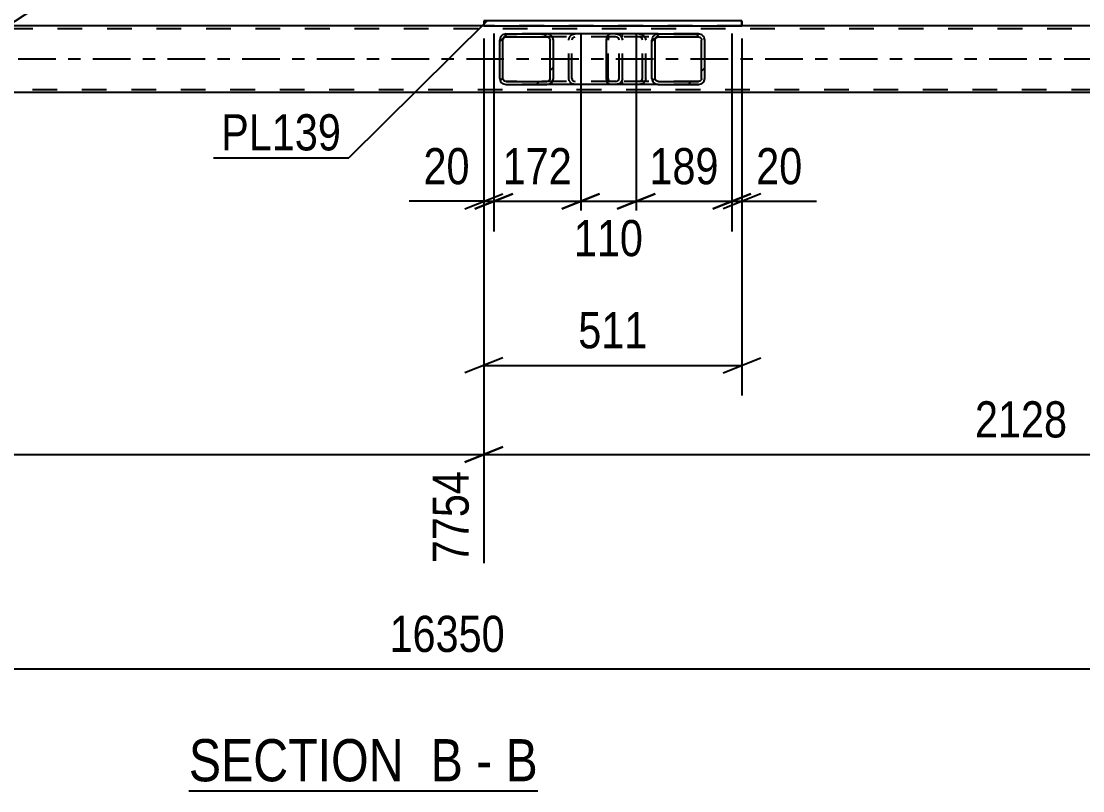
# Model space of a CAD drawing. Header units: millimetres. Extents: x -777 to 412, y -850 to -9.
# Drawn here: x -413.1 to -328.9, y -596.1 to -535.1 of the extents above; entities that cross this region are included whole.
import ezdxf

# ---------------------------------------------------------------- set-up
doc = ezdxf.new("R2010")
doc.units = ezdxf.units.MM
doc.linetypes.add('DXK_LINE_DOT2', pattern=[3.9198, 1.9599, -1.9599])
doc.linetypes.add('DXK_LINE_DOT3', pattern=[5.9187, 2.979, -0.9799, 0.9799, -0.9799])
doc.styles.add('Arial Narrow', font='ARIALN.TTF', dxfattribs={"height": 0.2})

# ---------------------------------------------------------------- blocks, each defined once
blk = doc.blocks.new('Unknown-570390744-13 - 5775')
at = {"color": 6, "linetype": 'Continuous'}
blk.add_line((-399.771, -596.117), (-372.124, -596.117), dxfattribs=at)
at = {"color": 0, "linetype": 'Continuous'}
for points in [[(-381.662, -595.367), (-381.662, -591.867), (-399.771, -591.867), (-399.771, -595.367)], [(-378.056, -595.367), (-378.056, -591.867), (-380.612, -591.867), (-380.612, -595.367)], [(-375.731, -595.367), (-375.731, -591.867), (-377.006, -591.867), (-377.006, -595.367)], [(-372.124, -595.367), (-372.124, -591.867), (-374.681, -591.867), (-374.681, -595.367)]]:
    blk.add_wipeout(points, dxfattribs=at)
at = {"color": 7, "linetype": 'Continuous', "style": 'Arial Narrow'}
for s, height, p in [('SECTION ', 3.3405, (-399.771, -595.367)), ('B', 3.34, (-380.612, -595.367)), ('B', 3.34, (-374.681, -595.367)), ('-', 3.34, (-377.006, -595.367))]:
    blk.add_text(s, height=height, dxfattribs=at).set_placement(p)
blk = doc.blocks.new('Part-570390744-5837 - 5775')
at = {"linetype": 'Continuous'}
h = blk.add_hatch(dxfattribs=at)
h.set_pattern_fill('', scale=0.7, style=0, pattern_type=0)
h.set_pattern_definition([(45, (-363.049, -539.858), (-1.57154, 1.57154), [])])
h.paths.add_polyline_path([(-363.087, -539.674), (-363.049, -539.858), (-362.94, -540.014), (-362.777, -540.118), (-362.584, -540.154), (-359.4, -540.154), (-359.208, -540.118), (-359.045, -540.014), (-358.936, -539.858), (-358.897, -539.674), (-358.897, -536.634), (-358.936, -536.451), (-359.045, -536.295), (-359.208, -536.191), (-359.4, -536.154), (-362.584, -536.154), (-362.777, -536.191), (-362.94, -536.295), (-363.049, -536.451), (-363.087, -536.634)])
h.paths.add_polyline_path([(-362.817, -536.542), (-362.762, -536.465), (-362.681, -536.413), (-362.584, -536.394), (-359.4, -536.394), (-359.304, -536.413), (-359.222, -536.465), (-359.168, -536.542), (-359.149, -536.634), (-359.149, -539.674), (-359.168, -539.766), (-359.222, -539.844), (-359.304, -539.896), (-359.4, -539.914), (-362.584, -539.914), (-362.681, -539.896), (-362.762, -539.844), (-362.817, -539.766), (-362.836, -539.674), (-362.836, -536.634)])
at = {"color": 2, "linetype": 'Continuous'}
for p, q in [((-366.686, -536.634), (-366.665, -536.451)), ((-366.665, -536.451), (-366.606, -536.295)), ((-366.606, -536.295), (-366.519, -536.191)), ((-366.519, -536.191), (-366.415, -536.154)), ((-362.584, -536.154), (-366.415, -536.154)), ((-363.049, -536.451), (-363.087, -536.634)), ((-362.836, -536.634), (-362.817, -536.542)), ((-362.817, -536.542), (-362.762, -536.465)), ((-362.584, -536.154), (-362.777, -536.191)), ((-362.762, -536.465), (-362.681, -536.413)), ((-362.681, -536.413), (-362.584, -536.394)), ((-362.584, -536.154), (-359.4, -536.154)), ((-362.584, -536.394), (-359.4, -536.394)), ((-359.208, -536.191), (-359.4, -536.154)), ((-359.4, -536.394), (-359.304, -536.413)), ((-359.304, -536.413), (-359.222, -536.465)), ((-359.222, -536.465), (-359.168, -536.542)), ((-359.168, -536.542), (-359.149, -536.634)), ((-358.897, -536.634), (-358.936, -536.451)), ((-366.686, -539.674), (-366.686, -536.634)), ((-363.087, -539.674), (-363.087, -536.634)), ((-362.836, -539.674), (-362.836, -536.634)), ((-359.149, -539.674), (-359.149, -536.634)), ((-358.897, -539.674), (-358.897, -536.634)), ((-366.665, -539.858), (-366.686, -539.674)), ((-366.606, -540.014), (-366.665, -539.858)), ((-363.087, -539.674), (-363.049, -539.858)), ((-362.817, -539.766), (-362.836, -539.674)), ((-362.762, -539.844), (-362.817, -539.766)), ((-362.681, -539.896), (-362.762, -539.844)), ((-362.584, -539.914), (-362.681, -539.896)), ((-362.584, -539.914), (-359.4, -539.914)), ((-359.304, -539.896), (-359.4, -539.914)), ((-359.222, -539.844), (-359.304, -539.896)), ((-359.168, -539.766), (-359.222, -539.844)), ((-359.149, -539.674), (-359.168, -539.766)), ((-358.936, -539.858), (-358.897, -539.674)), ((-366.519, -540.118), (-366.606, -540.014)), ((-366.415, -540.154), (-366.519, -540.118)), ((-362.584, -540.154), (-366.415, -540.154)), ((-362.777, -540.118), (-362.584, -540.154)), ((-362.584, -540.154), (-359.4, -540.154)), ((-359.4, -540.154), (-359.208, -540.118))]:
    blk.add_line(p, q, dxfattribs=at)
at = {"color": 7, "linetype": 'DXK_LINE_DOT2'}
for p, q in [((-366.54, -536.542), (-366.55, -536.634)), ((-366.511, -536.465), (-366.54, -536.542)), ((-366.467, -536.413), (-366.511, -536.465)), ((-366.415, -536.394), (-366.467, -536.413)), ((-359.4, -536.394), (-366.415, -536.394)), ((-365.423, -536.394), (-365.423, -536.154)), ((-364.081, -536.154), (-363.888, -536.191)), ((-363.984, -536.413), (-364.081, -536.394)), ((-363.903, -536.465), (-363.984, -536.413)), ((-363.848, -536.542), (-363.903, -536.465)), ((-363.829, -536.634), (-363.848, -536.542)), ((-363.616, -536.451), (-363.578, -536.634)), ((-359.4, -536.154), (-362.584, -536.154)), ((-366.55, -539.674), (-366.55, -536.634)), ((-363.829, -539.674), (-363.829, -536.634)), ((-363.578, -539.674), (-363.578, -536.634)), ((-366.55, -539.674), (-366.54, -539.766)), ((-366.54, -539.766), (-366.511, -539.844)), ((-366.511, -539.844), (-366.467, -539.896)), ((-366.467, -539.896), (-366.415, -539.914)), ((-359.4, -539.914), (-366.415, -539.914)), ((-365.423, -540.154), (-365.423, -539.914)), ((-364.081, -539.914), (-363.984, -539.896)), ((-363.984, -539.896), (-363.903, -539.844)), ((-363.903, -539.844), (-363.848, -539.766)), ((-363.848, -539.766), (-363.829, -539.674)), ((-363.578, -539.674), (-363.616, -539.858)), ((-363.888, -540.118), (-364.081, -540.154)), ((-359.4, -540.154), (-362.584, -540.154))]:
    blk.add_line(p, q, dxfattribs=at)
for centre, start, end in [((-364.066, -536.65), 23.84941, 68.8059), ((-364.066, -539.659), 291.1941, 336.15059)]:
    blk.add_arc(centre, 0.492, start, end, dxfattribs=at)
at = {"color": 2, "linetype": 'Continuous'}
for centre, start, end in [((-362.599, -536.65), 111.19411, 156.1506), ((-359.386, -536.65), 23.8494, 68.80589), ((-362.599, -539.659), 203.8494, 248.80589), ((-359.386, -539.659), 291.19411, 336.1506)]:
    blk.add_arc(centre, 0.492, start, end, dxfattribs=at)
blk = doc.blocks.new('Part-570390744-5838 - 5775')
at = {"linetype": 'Continuous'}
h = blk.add_hatch(dxfattribs=at)
h.set_pattern_fill('', scale=0.7, style=0, pattern_type=0)
h.set_pattern_definition([(45, (-375.1058, -539.858), (-1.57154, 1.57154), [])])
h.paths.add_polyline_path([(-375.145, -539.674), (-375.106, -539.858), (-374.995, -540.014), (-374.829, -540.118), (-374.634, -540.154), (-371.399, -540.154), (-371.203, -540.118), (-371.038, -540.014), (-370.927, -539.858), (-370.888, -539.674), (-370.888, -536.634), (-370.927, -536.451), (-371.038, -536.295), (-371.203, -536.191), (-371.399, -536.154), (-374.634, -536.154), (-374.829, -536.191), (-374.995, -536.295), (-375.106, -536.451), (-375.145, -536.634)])
h.paths.add_polyline_path([(-374.87, -536.542), (-374.814, -536.465), (-374.732, -536.413), (-374.634, -536.394), (-371.399, -536.394), (-371.301, -536.413), (-371.218, -536.465), (-371.163, -536.542), (-371.143, -536.634), (-371.143, -539.674), (-371.163, -539.766), (-371.218, -539.844), (-371.301, -539.896), (-371.399, -539.914), (-374.634, -539.914), (-374.732, -539.896), (-374.814, -539.844), (-374.87, -539.766), (-374.889, -539.674), (-374.889, -536.634)])
at = {"color": 2, "linetype": 'Continuous'}
for p, q in [((-375.106, -536.451), (-375.145, -536.634)), ((-374.889, -536.634), (-374.87, -536.542)), ((-374.87, -536.542), (-374.814, -536.465)), ((-374.634, -536.154), (-374.829, -536.191)), ((-374.814, -536.465), (-374.732, -536.413)), ((-374.732, -536.413), (-374.634, -536.394)), ((-374.634, -536.154), (-371.399, -536.154)), ((-374.634, -536.394), (-371.399, -536.394)), ((-366.415, -536.154), (-371.399, -536.154)), ((-371.203, -536.191), (-371.399, -536.154)), ((-371.399, -536.394), (-371.301, -536.413)), ((-371.301, -536.413), (-371.218, -536.465)), ((-371.218, -536.465), (-371.163, -536.542)), ((-371.163, -536.542), (-371.143, -536.634)), ((-370.888, -536.634), (-370.927, -536.451)), ((-375.145, -539.674), (-375.145, -536.634)), ((-374.889, -539.674), (-374.889, -536.634)), ((-371.143, -539.674), (-371.143, -536.634)), ((-370.888, -539.674), (-370.888, -536.634)), ((-375.145, -539.674), (-375.106, -539.858)), ((-374.87, -539.766), (-374.889, -539.674)), ((-374.814, -539.844), (-374.87, -539.766)), ((-374.732, -539.896), (-374.814, -539.844)), ((-374.634, -539.914), (-374.732, -539.896)), ((-374.634, -539.914), (-371.399, -539.914)), ((-371.301, -539.896), (-371.399, -539.914)), ((-371.218, -539.844), (-371.301, -539.896)), ((-371.163, -539.766), (-371.218, -539.844)), ((-371.143, -539.674), (-371.163, -539.766)), ((-370.927, -539.858), (-370.888, -539.674)), ((-374.829, -540.118), (-374.634, -540.154)), ((-374.634, -540.154), (-371.399, -540.154)), ((-371.399, -540.154), (-371.203, -540.118)), ((-366.415, -540.154), (-371.399, -540.154))]:
    blk.add_line(p, q, dxfattribs=at)
at = {"color": 7, "linetype": 'DXK_LINE_DOT2'}
for p, q in [((-371.399, -536.154), (-374.634, -536.154)), ((-365.934, -536.394), (-374.634, -536.394)), ((-369.679, -536.634), (-369.641, -536.451)), ((-369.405, -536.542), (-369.424, -536.634)), ((-369.349, -536.465), (-369.405, -536.542)), ((-369.364, -536.191), (-369.169, -536.154)), ((-369.349, -536.465), (-369.327, -536.451)), ((-369.327, -536.451), (-369.266, -536.413)), ((-369.266, -536.413), (-369.169, -536.394)), ((-365.934, -536.154), (-366.415, -536.154)), ((-365.934, -536.154), (-365.738, -536.191)), ((-365.836, -536.413), (-365.934, -536.394)), ((-365.753, -536.465), (-365.836, -536.413)), ((-365.698, -536.542), (-365.753, -536.465)), ((-365.678, -536.634), (-365.698, -536.542)), ((-365.462, -536.451), (-365.423, -536.634)), ((-369.679, -539.674), (-369.679, -536.634)), ((-369.424, -539.674), (-369.424, -536.634)), ((-365.678, -539.674), (-365.678, -536.634)), ((-365.423, -539.674), (-365.423, -536.634)), ((-365.934, -539.914), (-374.634, -539.914)), ((-369.641, -539.858), (-369.679, -539.674)), ((-369.424, -539.674), (-369.405, -539.766)), ((-369.405, -539.766), (-369.349, -539.844)), ((-369.349, -539.844), (-369.327, -539.858)), ((-369.327, -539.858), (-369.266, -539.896)), ((-369.266, -539.896), (-369.169, -539.914)), ((-365.934, -539.914), (-365.836, -539.896)), ((-365.836, -539.896), (-365.753, -539.844)), ((-365.753, -539.844), (-365.698, -539.766)), ((-365.698, -539.766), (-365.678, -539.674)), ((-365.423, -539.674), (-365.462, -539.858)), ((-371.399, -540.154), (-374.634, -540.154)), ((-369.169, -540.154), (-369.364, -540.118)), ((-365.934, -540.154), (-366.415, -540.154)), ((-365.738, -540.118), (-365.934, -540.154))]:
    blk.add_line(p, q, dxfattribs=at)
at = {"color": 2, "linetype": 'Continuous'}
for centre, start, end in [((-374.653, -536.655), 110.75831, 155.68003), ((-371.379, -536.655), 24.31997, 69.24169), ((-374.653, -539.654), 204.31997, 249.24169), ((-371.379, -539.654), 290.75831, 335.68003)]:
    blk.add_arc(centre, 0.496, start, end, dxfattribs=at)
at = {"color": 7, "linetype": 'DXK_LINE_DOT2'}
for centre, start, end in [((-369.188, -536.655), 110.75832, 155.68004), ((-365.914, -536.655), 24.31996, 69.24168), ((-369.188, -539.654), 204.31996, 249.24168), ((-365.914, -539.654), 290.75832, 335.68004)]:
    blk.add_arc(centre, 0.496, start, end, dxfattribs=at)
blk = doc.blocks.new('Part-570390744-6087 - 5775')
at = {"color": 2, "linetype": 'Continuous'}
for p, q in [((-376.402, -535.514), (-441.084, -535.514)), ((-291.268, -535.514), (-355.949, -535.514)), ((-90.708, -540.794), (-686.551, -540.794))]:
    blk.add_line(p, q, dxfattribs=at)
at = {"color": 7, "linetype": 'DXK_LINE_DOT2'}
for p, q in [((-355.949, -535.514), (-376.402, -535.514)), ((-90.708, -535.754), (-686.551, -535.754)), ((-686.551, -540.554), (-90.708, -540.554))]:
    blk.add_line(p, q, dxfattribs=at)
at = {"color": 7, "linetype": 'DXK_LINE_DOT3'}
blk.add_line((-90.708, -538.154), (-686.551, -538.154), dxfattribs=at)
blk = doc.blocks.new('Part-570390744-6147 - 5775')
at = {"color": 2, "linetype": 'Continuous'}
for p, q in [((-376.402, -535.114), (-376.402, -535.514)), ((-355.949, -535.114), (-376.402, -535.114)), ((-376.402, -535.514), (-355.949, -535.514)), ((-355.949, -535.114), (-355.949, -535.514)), ((-355.949, -535.114), (-355.949, -535.114)), ((-355.949, -535.514), (-355.949, -535.514))]:
    blk.add_line(p, q, dxfattribs=at)
at = {"color": 7, "linetype": 'DXK_LINE_DOT2'}
for p, q in [((-376.402, -535.114), (-376.402, -535.514)), ((-355.949, -535.514), (-355.949, -535.114)), ((-355.949, -535.114), (-355.949, -535.114)), ((-355.949, -535.514), (-355.949, -535.514))]:
    blk.add_line(p, q, dxfattribs=at)
blk = doc.blocks.new('StraightDimension-570390744-60202 - 5775')
at = {"color": 7, "linetype": 'Continuous'}
for p, q in [((-376.402, -536.514), (-376.402, -551.811)), ((-375.602, -536.114), (-375.602, -551.811)), ((-377.902, -550.011), (-374.902, -548.811)), ((-374.102, -548.811), (-377.102, -550.011)), ((-376.402, -549.411), (-382.309, -549.411)), ((-376.402, -549.411), (-382.309, -549.411)), ((-376.402, -549.411), (-375.602, -549.411))]:
    blk.add_line(p, q, dxfattribs=at)
at = {"color": 0}
blk.add_wipeout([(-376.927, -548.661), (-376.927, -544.461), (-381.784, -544.461), (-381.784, -548.661)], dxfattribs=at)
at = {"color": 3, "style": 'Arial Narrow'}
blk.add_text('20', height=2.8633, dxfattribs=at).set_placement((-381.184, -548.061))
blk = doc.blocks.new('StraightDimension-570390744-60201 - 5775')
at = {"color": 7, "linetype": 'Continuous'}
for p, q in [((-375.602, -536.114), (-375.602, -551.811)), ((-368.728, -536.114), (-368.728, -551.811)), ((-377.102, -550.011), (-374.102, -548.811)), ((-367.228, -548.811), (-370.228, -550.011)), ((-375.602, -549.411), (-368.728, -549.411))]:
    blk.add_line(p, q, dxfattribs=at)
at = {"color": 0}
blk.add_wipeout([(-368.823, -548.661), (-368.823, -544.461), (-375.507, -544.461), (-375.507, -548.661)], dxfattribs=at)
at = {"color": 3, "style": 'Arial Narrow'}
blk.add_text('172', height=2.8633, dxfattribs=at).set_placement((-374.907, -548.061))
blk = doc.blocks.new('StraightDimension-570390744-60198 - 5775')
at = {"color": 7, "linetype": 'Continuous'}
for p, q in [((-356.749, -536.114), (-356.749, -551.811)), ((-355.949, -536.514), (-355.949, -551.811)), ((-358.249, -550.011), (-355.249, -548.811)), ((-354.449, -548.811), (-357.449, -550.011)), ((-356.749, -549.411), (-355.949, -549.411)), ((-355.949, -549.411), (-350.043, -549.411)), ((-355.949, -549.411), (-350.043, -549.411))]:
    blk.add_line(p, q, dxfattribs=at)
at = {"color": 0}
blk.add_wipeout([(-350.568, -548.661), (-350.568, -544.461), (-355.424, -544.461), (-355.424, -548.661)], dxfattribs=at)
at = {"color": 3, "style": 'Arial Narrow'}
blk.add_text('20', height=2.8633, dxfattribs=at).set_placement((-354.824, -548.061))
blk = doc.blocks.new('StraightDimension-570390744-60199 - 5775')
at = {"color": 7, "linetype": 'Continuous'}
for p, q in [((-364.328, -536.114), (-364.328, -551.811)), ((-356.749, -536.114), (-356.749, -551.811)), ((-365.828, -550.011), (-362.828, -548.811)), ((-355.249, -548.811), (-358.249, -550.011)), ((-364.328, -549.411), (-356.749, -549.411))]:
    blk.add_line(p, q, dxfattribs=at)
at = {"color": 0}
blk.add_wipeout([(-357.197, -548.661), (-357.197, -544.461), (-363.881, -544.461), (-363.881, -548.661)], dxfattribs=at)
at = {"color": 3, "style": 'Arial Narrow'}
blk.add_text('189', height=2.8633, dxfattribs=at).set_placement((-363.281, -548.061))
blk = doc.blocks.new('StraightDimension-570390744-7667 - 5775')
at = {"color": 7, "linetype": 'Continuous'}
blk.add_line((-687.191, -586.467), (-71.413, -586.467), dxfattribs=at)
at = {"color": 0}
blk.add_wipeout([(-374.132, -585.717), (-374.132, -581.517), (-384.472, -581.517), (-384.472, -585.717)], dxfattribs=at)
at = {"color": 3, "style": 'Arial Narrow'}
blk.add_text('16350', height=2.8633, dxfattribs=at).set_placement((-383.872, -585.117))
blk = doc.blocks.new('StraightDimension-570390744-6701 - 5775')
at = {"color": 7, "linetype": 'Continuous'}
for p, q in [((-376.402, -536.514), (-376.402, -564.81)), ((-355.949, -536.514), (-355.949, -564.81)), ((-374.902, -561.81), (-377.902, -563.01)), ((-357.449, -563.01), (-354.449, -561.81)), ((-376.402, -562.41), (-355.949, -562.41))]:
    blk.add_line(p, q, dxfattribs=at)
at = {"color": 0}
blk.add_wipeout([(-362.834, -561.66), (-362.834, -557.46), (-369.518, -557.46), (-369.518, -561.66)], dxfattribs=at)
at = {"color": 3, "style": 'Arial Narrow'}
blk.add_text('511', height=2.8633, dxfattribs=at).set_placement((-368.918, -561.06))
blk = doc.blocks.new('StraightDimension-570390744-7422 - 5775')
at = {"color": 7, "linetype": 'Continuous'}
for p, q in [((-376.402, -536.514), (-376.402, -578.087)), ((-374.902, -568.874), (-377.902, -570.074)), ((-376.402, -569.474), (-291.268, -569.474))]:
    blk.add_line(p, q, dxfattribs=at)
at = {"color": 0}
blk.add_wipeout([(-329.579, -568.724), (-329.579, -564.524), (-338.091, -564.524), (-338.091, -568.724)], dxfattribs=at)
at = {"color": 3, "style": 'Arial Narrow'}
blk.add_text('2128', height=2.8633, dxfattribs=at).set_placement((-337.491, -568.124))
blk = doc.blocks.new('StraightDimension-570390744-7423 - 5775')
at = {"color": 7, "linetype": 'Continuous'}
for p, q in [((-376.402, -536.514), (-376.402, -578.087)), ((-377.902, -570.074), (-374.902, -568.874)), ((-461.537, -569.474), (-376.402, -569.474))]:
    blk.add_line(p, q, dxfattribs=at)
at = {"color": 0, "linetype": 'Continuous'}
blk.add_wipeout([(-377.002, -570.174), (-381.202, -570.174), (-381.202, -578.687), (-377.002, -578.687)], dxfattribs=at)
at = {"color": 3, "linetype": 'Continuous', "style": 'Arial Narrow'}
blk.add_text('7754', height=2.8633, rotation=90.00021, dxfattribs=at).set_placement((-377.602, -578.087))
blk = doc.blocks.new('StraightDimension-570390744-60057 - 5775')
at = {"color": 7, "linetype": 'Continuous'}
for p, q in [((-408.193, -514.151), (-398.858, -528.343)), ((-401.1, -527.663), (-399.253, -525.012)), ((-433.317, -548.137), (-400.177, -526.338)), ((-441.334, -535.95), (-431.999, -550.142)), ((-432.394, -546.811), (-434.241, -549.463))]:
    blk.add_line(p, q, dxfattribs=at)
at = {"color": 0}
blk.add_wipeout([(-414.367, -534.774), (-416.675, -531.265), (-422.26, -534.938), (-419.952, -538.447)], dxfattribs=at)
at = {"color": 3, "style": 'Arial Narrow'}
blk.add_text('992', height=2.8633, rotation=33.33468, dxfattribs=at).set_placement((-419.78, -537.616))
blk = doc.blocks.new('StraightDimension-570390744-60200 - 5775')
at = {"color": 7, "linetype": 'Continuous'}
for p, q in [((-368.728, -536.114), (-368.728, -552.261)), ((-364.328, -536.114), (-364.328, -552.261)), ((-370.228, -550.011), (-367.228, -548.811)), ((-362.828, -548.811), (-365.828, -550.011)), ((-368.728, -549.411), (-364.328, -549.411))]:
    blk.add_line(p, q, dxfattribs=at)
at = {"color": 0}
blk.add_wipeout([(-363.186, -554.361), (-363.186, -550.161), (-369.87, -550.161), (-369.87, -554.361)], dxfattribs=at)
at = {"color": 3, "style": 'Arial Narrow'}
blk.add_text('110', height=2.8633, dxfattribs=at).set_placement((-369.27, -553.761))
blk = doc.blocks.new('Mark-570390744-6143 - 5775')
at = {"color": 30, "linetype": 'Continuous'}
for p in [(-376.195, -535.176), (-397.81, -545.978)]:
    blk.add_line(p, (-387.106, -545.978), dxfattribs=at)
at = {"color": 0}
blk.add_wipeout([(-387.706, -545.378), (-387.706, -542.378), (-397.21, -542.378), (-397.21, -545.378)], dxfattribs=at)
blk.add_wipeout([(-387.706, -545.378), (-387.706, -542.378), (-397.21, -542.378), (-397.21, -545.378)], dxfattribs=at)
at = {"color": 3, "style": 'Arial Narrow'}
blk.add_text('PL139', height=2.8633, dxfattribs=at).set_placement((-397.21, -545.378))

msp = doc.modelspace()

# ---------------------------------------------------------------- block references
for name in ['Part-570390744-6087 - 5775', 'Part-570390744-6147 - 5775', 'Part-570390744-5838 - 5775', 'Part-570390744-5837 - 5775', 'Unknown-570390744-13 - 5775']:
    msp.add_blockref(name, (0, 0))

# ---------------------------------------------------------------- next in the draw order: block references
for name in ['StraightDimension-570390744-60202 - 5775', 'StraightDimension-570390744-60198 - 5775']:
    msp.add_blockref(name, (0, 0))

# ---------------------------------------------------------------- next in the draw order: block references
for name in ['StraightDimension-570390744-60201 - 5775', 'StraightDimension-570390744-60199 - 5775']:
    msp.add_blockref(name, (0, 0))

# ---------------------------------------------------------------- next in the draw order: block references
msp.add_blockref('StraightDimension-570390744-7667 - 5775', (0, 0))

# ---------------------------------------------------------------- next in the draw order: block references
msp.add_blockref('StraightDimension-570390744-6701 - 5775', (0, 0))

# ---------------------------------------------------------------- next in the draw order: block references
msp.add_blockref('StraightDimension-570390744-7422 - 5775', (0, 0))

# ---------------------------------------------------------------- next in the draw order: block references
for name in ['StraightDimension-570390744-7423 - 5775', 'StraightDimension-570390744-60200 - 5775']:
    msp.add_blockref(name, (0, 0))

# ---------------------------------------------------------------- next in the draw order: block references
for name in ['StraightDimension-570390744-60057 - 5775', 'Mark-570390744-6143 - 5775']:
    msp.add_blockref(name, (0, 0))

doc.saveas('drawing.dxf')
